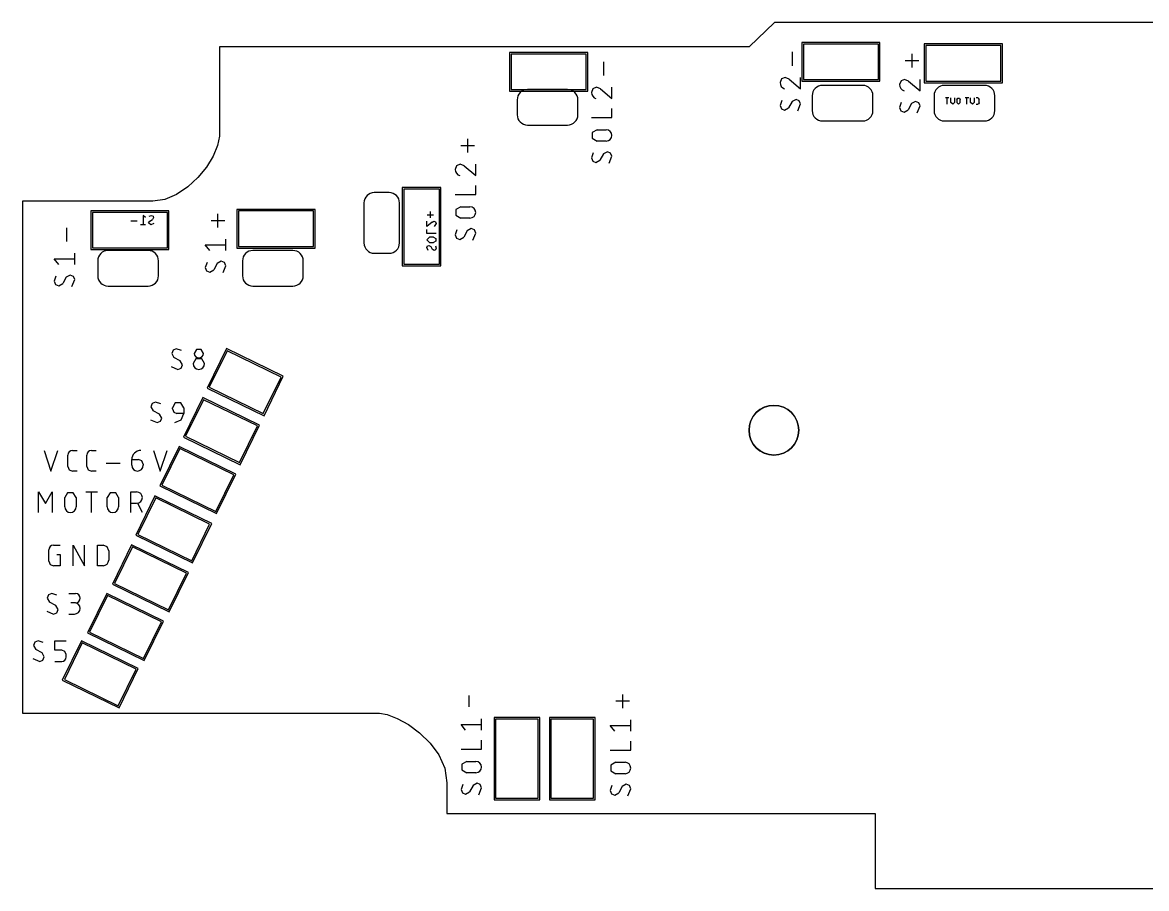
# Model space of a CAD drawing. Extents: x -93.5 to 2.3, y 71.4 to 99.3.
# Drawn here: x -93.53 to -57.39, y 71.44 to 99.3 of the extents above; entities that cross this region are included whole.
import ezdxf

# ---------------------------------------------------------------- set-up
doc = ezdxf.new("R2010")
doc.units = 0
doc.layers.add('CAPA_1', color=7, linetype='CONTINUOUS')

msp = doc.modelspace()

# ---------------------------------------------------------------- linework, layer by layer
at = {"layer": 'CAPA_1', "color": 30}
for points in [[(-69.3577, 99.3002), (-70.1685, 98.5111)], [(-28.928, 99.3002), (-69.3577, 99.3002)], [(-87.1981, 98.5111), (-87.2041, 95.6464)], [(-70.1685, 98.5111), (-87.1981, 98.5111)], [(-67.9396, 97.2496), (-67.9961, 97.2189)], [(-67.8774, 97.269), (-67.9396, 97.2496)], [(-67.8106, 97.2758), (-67.8774, 97.269)], [(-66.5211, 97.2758), (-67.8106, 97.2758)], [(-66.4544, 97.269), (-66.5211, 97.2758)], [(-66.3921, 97.2496), (-66.4544, 97.269)], [(-66.3357, 97.2189), (-66.3921, 97.2496)], [(-64.0209, 97.2496), (-64.0774, 97.2189)], [(-63.9587, 97.269), (-64.0209, 97.2496)], [(-63.8919, 97.2758), (-63.9587, 97.269)], [(-62.6025, 97.2758), (-63.8919, 97.2758)], [(-62.5357, 97.269), (-62.6025, 97.2758)], [(-62.4735, 97.2496), (-62.5357, 97.269)], [(-62.417, 97.2189), (-62.4735, 97.2496)], [(-77.6225, 96.8794), (-77.6293, 96.8126)], [(-77.6031, 96.9416), (-77.6225, 96.8794)], [(-77.5724, 96.9981), (-77.6031, 96.9416)], [(-77.5317, 97.0473), (-77.5724, 96.9981)], [(-77.4825, 97.088), (-77.5317, 97.0473)], [(-77.426, 97.1187), (-77.4825, 97.088)], [(-77.3638, 97.1381), (-77.426, 97.1187)], [(-77.297, 97.1449), (-77.3638, 97.1381)], [(-76.0075, 97.1449), (-77.297, 97.1449)], [(-75.9408, 97.1381), (-76.0075, 97.1449)], [(-75.8785, 97.1187), (-75.9408, 97.1381)], [(-75.8221, 97.088), (-75.8785, 97.1187)], [(-75.7729, 97.0473), (-75.8221, 97.088)], [(-75.7322, 96.9981), (-75.7729, 97.0473)], [(-75.7015, 96.9416), (-75.7322, 96.9981)], [(-75.6821, 96.8794), (-75.7015, 96.9416)], [(-75.6753, 96.8126), (-75.6821, 96.8794)], [(-68.1361, 97.0103), (-68.1429, 96.9435)], [(-68.1429, 96.9435), (-68.1429, 96.4649)], [(-68.1167, 97.0725), (-68.1361, 97.0103)], [(-68.086, 97.129), (-68.1167, 97.0725)], [(-68.0453, 97.1782), (-68.086, 97.129)], [(-67.9961, 97.2189), (-68.0453, 97.1782)], [(-66.2865, 97.1782), (-66.3357, 97.2189)], [(-66.2458, 97.129), (-66.2865, 97.1782)], [(-66.2151, 97.0725), (-66.2458, 97.129)], [(-66.1957, 97.0103), (-66.2151, 97.0725)], [(-66.1889, 96.9435), (-66.1957, 97.0103)], [(-66.1889, 96.4649), (-66.1889, 96.9435)], [(-64.2174, 97.0103), (-64.2242, 96.9435)], [(-64.2242, 96.9435), (-64.2242, 96.4649)], [(-64.198, 97.0725), (-64.2174, 97.0103)], [(-64.1673, 97.129), (-64.198, 97.0725)], [(-64.1266, 97.1782), (-64.1673, 97.129)], [(-64.0774, 97.2189), (-64.1266, 97.1782)], [(-63.745, 96.8721), (-63.8579, 96.8721)], [(-63.8015, 96.6689), (-63.8015, 96.8721)], [(-63.6811, 96.7253), (-63.6811, 96.8721)], [(-63.5682, 96.8721), (-63.5682, 96.7253)], [(-63.4921, 96.8157), (-63.4639, 96.8645), (-63.4075, 96.8645), (-63.3793, 96.8157)], [(-63.111, 96.8721), (-63.2239, 96.8721)], [(-63.1675, 96.6689), (-63.1675, 96.8721)], [(-63.0471, 96.7253), (-63.0471, 96.8721)], [(-62.9343, 96.8721), (-62.9343, 96.7253)], [(-62.8207, 96.8721), (-62.8658, 96.8721)], [(-62.8207, 96.8721), (-62.7755, 96.8269)], [(-62.3678, 97.1782), (-62.417, 97.2189)], [(-62.3271, 97.129), (-62.3678, 97.1782)], [(-62.2964, 97.0725), (-62.3271, 97.129)], [(-62.277, 97.0103), (-62.2964, 97.0725)], [(-62.2702, 96.9435), (-62.277, 97.0103)], [(-62.2702, 96.4649), (-62.2702, 96.9435)], [(-77.6293, 96.8126), (-77.6293, 96.334)], [(-75.6753, 96.334), (-75.6753, 96.8126)], [(-63.5683, 96.7253), (-63.6247, 96.6689), (-63.6811, 96.7253)], [(-63.4921, 96.8157), (-63.4921, 96.7253)], [(-63.3793, 96.7253), (-63.4357, 96.6689), (-63.4921, 96.7253)], [(-63.3793, 96.7253), (-63.3793, 96.8157)], [(-62.9343, 96.7253), (-62.9907, 96.6689), (-63.0471, 96.7253)], [(-62.8658, 96.6689), (-62.8207, 96.6689)], [(-62.7755, 96.7141), (-62.7887, 96.6821), (-62.8207, 96.6689)], [(-62.7755, 96.7141), (-62.7755, 96.8269)], [(-77.6293, 96.334), (-77.6225, 96.2672)], [(-77.6225, 96.2672), (-77.6031, 96.205)], [(-77.6031, 96.205), (-77.5724, 96.1485)], [(-77.5724, 96.1485), (-77.5317, 96.0993)], [(-75.7729, 96.0993), (-75.7322, 96.1485)], [(-75.7322, 96.1485), (-75.7015, 96.205)], [(-75.7015, 96.205), (-75.6821, 96.2672)], [(-75.6821, 96.2672), (-75.6753, 96.334)], [(-68.1429, 96.4649), (-68.1361, 96.3981)], [(-68.1361, 96.3981), (-68.1167, 96.3358)], [(-68.1167, 96.3358), (-68.086, 96.2794)], [(-68.086, 96.2794), (-68.0453, 96.2301)], [(-68.0453, 96.2301), (-67.9961, 96.1894)], [(-67.9961, 96.1894), (-67.9396, 96.1587)], [(-67.9396, 96.1587), (-67.8774, 96.1393)], [(-67.8774, 96.1393), (-67.8106, 96.1325)], [(-66.5211, 96.1325), (-66.4544, 96.1393)], [(-66.4544, 96.1393), (-66.3921, 96.1587)], [(-66.3921, 96.1587), (-66.3357, 96.1894)], [(-66.3357, 96.1894), (-66.2865, 96.2301)], [(-66.2865, 96.2301), (-66.2458, 96.2794)], [(-66.2458, 96.2794), (-66.2151, 96.3358)], [(-66.2151, 96.3358), (-66.1957, 96.3981)], [(-66.1957, 96.3981), (-66.1889, 96.4649)], [(-64.2242, 96.4649), (-64.2174, 96.3981)], [(-64.2174, 96.3981), (-64.198, 96.3358)], [(-64.198, 96.3358), (-64.1673, 96.2794)], [(-64.1673, 96.2794), (-64.1266, 96.2301)], [(-64.1266, 96.2301), (-64.0774, 96.1894)], [(-64.0774, 96.1894), (-64.0209, 96.1587)], [(-64.0209, 96.1587), (-63.9587, 96.1393)], [(-63.9587, 96.1393), (-63.8919, 96.1325)], [(-62.6025, 96.1325), (-62.5357, 96.1393)], [(-62.5357, 96.1393), (-62.4735, 96.1587)], [(-62.4735, 96.1587), (-62.417, 96.1894)], [(-62.417, 96.1894), (-62.3678, 96.2301)], [(-62.3678, 96.2301), (-62.3271, 96.2794)], [(-62.3271, 96.2794), (-62.2964, 96.3358)], [(-62.2964, 96.3358), (-62.277, 96.3981)], [(-62.277, 96.3981), (-62.2702, 96.4649)], [(-77.5317, 96.0993), (-77.4825, 96.0586)], [(-77.4825, 96.0586), (-77.426, 96.0279)], [(-77.426, 96.0279), (-77.3638, 96.0085)], [(-77.3638, 96.0085), (-77.297, 96.0017)], [(-77.297, 96.0017), (-76.0075, 96.0017)], [(-76.0075, 96.0017), (-75.9408, 96.0085)], [(-75.9408, 96.0085), (-75.8785, 96.0279)], [(-75.8785, 96.0279), (-75.8221, 96.0586)], [(-75.8221, 96.0586), (-75.7729, 96.0993)], [(-67.8106, 96.1325), (-66.5211, 96.1325)], [(-63.8919, 96.1325), (-62.6025, 96.1325)], [(-87.2041, 95.6464), (-87.2629, 95.3382)], [(-87.2629, 95.3382), (-87.4062, 94.9982)], [(-87.4062, 94.9982), (-87.6216, 94.649)], [(-87.6216, 94.649), (-87.8967, 94.3129)], [(-88.2192, 94.0124), (-88.5767, 93.7702)], [(-87.8967, 94.3129), (-88.2192, 94.0124)], [(-88.9568, 93.6085), (-89.3471, 93.55)], [(-88.5767, 93.7702), (-88.9568, 93.6085)], [(-82.5278, 93.6245), (-82.5472, 93.5623)], [(-82.4971, 93.681), (-82.5278, 93.6245)], [(-82.4564, 93.7302), (-82.4971, 93.681)], [(-82.4071, 93.7709), (-82.4564, 93.7302)], [(-82.3507, 93.8016), (-82.4071, 93.7709)], [(-82.2884, 93.821), (-82.3507, 93.8016)], [(-82.2216, 93.8278), (-82.2884, 93.821)], [(-81.7431, 93.8278), (-82.2216, 93.8278)], [(-81.6763, 93.821), (-81.7431, 93.8278)], [(-81.6141, 93.8016), (-81.6763, 93.821)], [(-81.5576, 93.7709), (-81.6141, 93.8016)], [(-81.5084, 93.7302), (-81.5576, 93.7709)], [(-81.4677, 93.681), (-81.5084, 93.7302)], [(-81.437, 93.6245), (-81.4677, 93.681)], [(-81.4176, 93.5623), (-81.437, 93.6245)], [(-89.417, 93.5514), (-93.5342, 93.5486)], [(-93.5342, 93.5486), (-93.5342, 77.077)], [(-89.3471, 93.55), (-89.417, 93.5514)], [(-82.5472, 93.5623), (-82.554, 93.4955)], [(-82.554, 93.4955), (-82.554, 92.206)], [(-81.4108, 93.4955), (-81.4176, 93.5623)], [(-81.4108, 92.206), (-81.4108, 93.4955)], [(-82.554, 92.206), (-82.5472, 92.1393)], [(-81.4176, 92.1393), (-81.4108, 92.206)], [(-91.058, 91.8169), (-91.0887, 91.7605)], [(-91.0173, 91.8662), (-91.058, 91.8169)], [(-90.9681, 91.9068), (-91.0173, 91.8662)], [(-90.9117, 91.9376), (-90.9681, 91.9068)], [(-90.8494, 91.957), (-90.9117, 91.9376)], [(-90.7827, 91.9638), (-90.8494, 91.957)], [(-89.4932, 91.9638), (-90.7827, 91.9638)], [(-89.4264, 91.957), (-89.4932, 91.9638)], [(-89.3642, 91.9376), (-89.4264, 91.957)], [(-89.3077, 91.9068), (-89.3642, 91.9376)], [(-89.2585, 91.8662), (-89.3077, 91.9068)], [(-89.2178, 91.8169), (-89.2585, 91.8662)], [(-89.1871, 91.7605), (-89.2178, 91.8169)], [(-86.4038, 91.8169), (-86.4345, 91.7605)], [(-86.3631, 91.8662), (-86.4038, 91.8169)], [(-86.3139, 91.9068), (-86.3631, 91.8662)], [(-86.2574, 91.9376), (-86.3139, 91.9068)], [(-86.1952, 91.957), (-86.2574, 91.9376)], [(-86.1284, 91.9638), (-86.1952, 91.957)], [(-84.839, 91.9638), (-86.1284, 91.9638)], [(-84.7722, 91.957), (-84.839, 91.9638)], [(-84.71, 91.9376), (-84.7722, 91.957)], [(-84.6535, 91.9068), (-84.71, 91.9376)], [(-84.6043, 91.8662), (-84.6535, 91.9068)], [(-84.5636, 91.8169), (-84.6043, 91.8662)], [(-84.5329, 91.7605), (-84.5636, 91.8169)], [(-82.5472, 92.1393), (-82.5278, 92.077)], [(-82.5278, 92.077), (-82.4971, 92.0206)], [(-82.4971, 92.0206), (-82.4564, 91.9714)], [(-82.4564, 91.9714), (-82.4071, 91.9307)], [(-82.4071, 91.9307), (-82.3507, 91.9)], [(-82.3507, 91.9), (-82.2884, 91.8806)], [(-82.2884, 91.8806), (-82.2216, 91.8738)], [(-82.2216, 91.8738), (-81.7431, 91.8738)], [(-81.7431, 91.8738), (-81.6763, 91.8806)], [(-81.6763, 91.8806), (-81.6141, 91.9)], [(-81.6141, 91.9), (-81.5576, 91.9307)], [(-81.5576, 91.9307), (-81.5084, 91.9714)], [(-81.5084, 91.9714), (-81.4677, 92.0206)], [(-81.4677, 92.0206), (-81.437, 92.077)], [(-81.437, 92.077), (-81.4176, 92.1393)], [(-91.1081, 91.6982), (-91.1149, 91.6315)], [(-91.1149, 91.6315), (-91.1149, 91.1529)], [(-91.0887, 91.7605), (-91.1081, 91.6982)], [(-89.1677, 91.6982), (-89.1871, 91.7605)], [(-89.1609, 91.6315), (-89.1677, 91.6982)], [(-89.1609, 91.1529), (-89.1609, 91.6315)], [(-86.4539, 91.6982), (-86.4607, 91.6315)], [(-86.4607, 91.6315), (-86.4607, 91.1529)], [(-86.4345, 91.7605), (-86.4539, 91.6982)], [(-84.5135, 91.6982), (-84.5329, 91.7605)], [(-84.5067, 91.6315), (-84.5135, 91.6982)], [(-84.5067, 91.1529), (-84.5067, 91.6315)], [(-91.1149, 91.1529), (-91.1081, 91.0861)], [(-91.1081, 91.0861), (-91.0887, 91.0238)], [(-89.1871, 91.0238), (-89.1677, 91.0861)], [(-89.1677, 91.0861), (-89.1609, 91.1529)], [(-86.4607, 91.1529), (-86.4539, 91.0861)], [(-86.4539, 91.0861), (-86.4345, 91.0238)], [(-84.5329, 91.0238), (-84.5135, 91.0861)], [(-84.5135, 91.0861), (-84.5067, 91.1529)], [(-91.0887, 91.0238), (-91.058, 90.9674)], [(-91.058, 90.9674), (-91.0173, 90.9181)], [(-91.0173, 90.9181), (-90.9681, 90.8774)], [(-90.9681, 90.8774), (-90.9117, 90.8467)], [(-90.9117, 90.8467), (-90.8494, 90.8273)], [(-90.8494, 90.8273), (-90.7827, 90.8205)], [(-90.7827, 90.8205), (-89.4932, 90.8205)], [(-89.4932, 90.8205), (-89.4264, 90.8273)], [(-89.4264, 90.8273), (-89.3642, 90.8467)], [(-89.3642, 90.8467), (-89.3077, 90.8774)], [(-89.3077, 90.8774), (-89.2585, 90.9181)], [(-89.2585, 90.9181), (-89.2178, 90.9674)], [(-89.2178, 90.9674), (-89.1871, 91.0238)], [(-86.4345, 91.0238), (-86.4038, 90.9674)], [(-86.4038, 90.9674), (-86.3631, 90.9181)], [(-86.3631, 90.9181), (-86.3139, 90.8774)], [(-86.3139, 90.8774), (-86.2574, 90.8467)], [(-86.2574, 90.8467), (-86.1952, 90.8273)], [(-86.1952, 90.8273), (-86.1284, 90.8205)], [(-86.1284, 90.8205), (-84.839, 90.8205)], [(-84.839, 90.8205), (-84.7722, 90.8273)], [(-84.7722, 90.8273), (-84.71, 90.8467)], [(-84.71, 90.8467), (-84.6535, 90.8774)], [(-84.6535, 90.8774), (-84.6043, 90.9181)], [(-84.6043, 90.9181), (-84.5636, 90.9674)], [(-84.5636, 90.9674), (-84.5329, 91.0238)], [(-70.0391, 86.6272), (-69.9396, 86.7484)], [(-69.9396, 86.7484), (-70.0373, 86.63)], [(-69.9396, 86.7484), (-69.8184, 86.8479)], [(-69.8212, 86.8461), (-69.9396, 86.7484)], [(-69.6853, 86.9198), (-69.8212, 86.8461)], [(-69.8184, 86.8479), (-69.6801, 86.9218)], [(-69.5351, 86.9664), (-69.6853, 86.9198)], [(-69.6801, 86.9218), (-69.53, 86.9673)], [(-69.3739, 86.9827), (-69.5351, 86.9664)], [(-69.53, 86.9673), (-69.3739, 86.9827)], [(-69.2127, 86.9664), (-69.3739, 86.9827)], [(-69.3739, 86.9827), (-69.2178, 86.9673)], [(-69.2178, 86.9673), (-69.0678, 86.9218)], [(-69.0625, 86.9198), (-69.2127, 86.9664)], [(-69.0678, 86.9218), (-68.9294, 86.8479)], [(-68.9266, 86.8461), (-69.0625, 86.9198)], [(-68.9294, 86.8479), (-68.8082, 86.7484)], [(-68.8082, 86.7484), (-68.9266, 86.8461)], [(-68.7105, 86.63), (-68.8082, 86.7484)], [(-68.8082, 86.7484), (-68.7087, 86.6272)], [(-70.1585, 86.3388), (-70.113, 86.4889)], [(-70.111, 86.4941), (-70.1576, 86.3439)], [(-70.113, 86.4889), (-70.0391, 86.6272)], [(-70.0373, 86.63), (-70.111, 86.4941)], [(-68.6368, 86.4941), (-68.7105, 86.63)], [(-68.7087, 86.6272), (-68.6348, 86.4889)], [(-68.5902, 86.3439), (-68.6368, 86.4941)], [(-68.6348, 86.4889), (-68.5893, 86.3388)], [(-70.1576, 86.3439), (-70.1739, 86.1827)], [(-70.1739, 86.1827), (-70.1585, 86.3388)], [(-70.1739, 86.1827), (-70.1576, 86.0215)], [(-70.1585, 86.0266), (-70.1739, 86.1827)], [(-70.113, 85.8766), (-70.1585, 86.0266)], [(-70.1576, 86.0215), (-70.111, 85.8713)], [(-68.6368, 85.8713), (-68.5902, 86.0215)], [(-68.5893, 86.0266), (-68.6348, 85.8766)], [(-68.5739, 86.1827), (-68.5902, 86.3439)], [(-68.5902, 86.0215), (-68.5739, 86.1827)], [(-68.5893, 86.3388), (-68.5739, 86.1827)], [(-68.5739, 86.1827), (-68.5893, 86.0266)], [(-70.0391, 85.7382), (-70.113, 85.8766)], [(-70.111, 85.8713), (-70.0373, 85.7354)], [(-69.9396, 85.617), (-70.0391, 85.7382)], [(-70.0373, 85.7354), (-69.9396, 85.617)], [(-68.7087, 85.7382), (-68.8082, 85.617)], [(-68.8082, 85.617), (-68.7105, 85.7354)], [(-68.7105, 85.7354), (-68.6368, 85.8713)], [(-68.6348, 85.8766), (-68.7087, 85.7382)], [(-69.9396, 85.617), (-69.8212, 85.5193)], [(-69.8184, 85.5175), (-69.9396, 85.617)], [(-69.8212, 85.5193), (-69.6853, 85.4456)], [(-69.6801, 85.4436), (-69.8184, 85.5175)], [(-69.6853, 85.4456), (-69.5351, 85.399)], [(-69.53, 85.3981), (-69.6801, 85.4436)], [(-69.5351, 85.399), (-69.3739, 85.3827)], [(-69.3739, 85.3827), (-69.53, 85.3981)], [(-69.3739, 85.3827), (-69.2127, 85.399)], [(-69.2178, 85.3981), (-69.3739, 85.3827)], [(-69.0678, 85.4436), (-69.2178, 85.3981)], [(-69.2127, 85.399), (-69.0625, 85.4456)], [(-68.9294, 85.5175), (-69.0678, 85.4436)], [(-69.0625, 85.4456), (-68.9266, 85.5193)], [(-68.8082, 85.617), (-68.9294, 85.5175)], [(-68.9266, 85.5193), (-68.8082, 85.617)], [(-93.5342, 77.077), (-82.055, 77.077)], [(-82.055, 77.077), (-81.8035, 77.0343)], [(-81.8035, 77.0343), (-81.4836, 76.9108)], [(-81.4836, 76.9108), (-81.1267, 76.7128)], [(-81.1267, 76.7128), (-80.7643, 76.447)], [(-80.7643, 76.447), (-80.4277, 76.1199)], [(-80.4277, 76.1199), (-80.1484, 75.7381)], [(-80.1484, 75.7381), (-79.9578, 75.3081)], [(-79.9578, 75.3081), (-79.8872, 74.8365)], [(-79.8872, 74.8365), (-79.8872, 73.8476)], [(-79.8872, 73.8476), (-66.1184, 73.8476)], [(-66.1184, 73.8476), (-66.1184, 71.4387)], [(-66.1184, 71.4387), (-1.8171, 71.4387)]]:
    msp.add_lwpolyline(points, dxfattribs=at)
at = {"layer": 'CAPA_1'}
for points in [[(-75.3612, 97.0906), (-75.3612, 98.3352), (-77.8758, 98.3352), (-77.8758, 97.0906), (-75.3612, 97.0906)], [(-65.9632, 97.4106), (-65.9632, 98.6552), (-68.4778, 98.6552), (-68.4778, 97.4106), (-65.9632, 97.4106)], [(-66.014, 97.4614), (-66.014, 98.6044), (-68.427, 98.6044), (-68.427, 97.4614), (-66.014, 97.4614)], [(-62.0262, 97.3636), (-62.0262, 98.6082), (-64.5408, 98.6082), (-64.5408, 97.3636), (-62.0262, 97.3636)], [(-62.077, 97.4144), (-62.077, 98.5574), (-64.49, 98.5574), (-64.49, 97.4144), (-62.077, 97.4144)], [(-75.412, 97.1414), (-75.412, 98.2844), (-77.825, 98.2844), (-77.825, 97.1414), (-75.412, 97.1414)], [(-81.3238, 91.4746), (-80.0792, 91.4746), (-80.0792, 93.9892), (-81.3238, 93.9892), (-81.3238, 91.4746)], [(-81.273, 91.5254), (-80.13, 91.5254), (-80.13, 93.9384), (-81.273, 93.9384), (-81.273, 91.5254)], [(-84.1242, 92.0436), (-84.1242, 93.2882), (-86.6388, 93.2882), (-86.6388, 92.0436), (-84.1242, 92.0436)], [(-88.8232, 91.9966), (-88.8232, 93.2412), (-91.3378, 93.2412), (-91.3378, 91.9966), (-88.8232, 91.9966)], [(-88.874, 92.0474), (-88.874, 93.1904), (-91.287, 93.1904), (-91.287, 92.0474), (-88.874, 92.0474)], [(-84.175, 92.0944), (-84.175, 93.2374), (-86.588, 93.2374), (-86.588, 92.0944), (-84.175, 92.0944)], [(-85.1497, 87.9172), (-86.9757, 88.8078), (-87.5945, 87.539), (-85.7685, 86.6484), (-85.1497, 87.9172)], [(-85.2176, 87.8938), (-86.9523, 88.7398), (-87.5266, 87.5624), (-85.7919, 86.7164), (-85.2176, 87.8938)], [(-85.9117, 86.3424), (-87.7377, 87.233), (-88.3565, 85.9642), (-86.5305, 85.0736), (-85.9117, 86.3424)], [(-85.9796, 86.319), (-87.7143, 87.165), (-88.2886, 85.9876), (-86.5539, 85.1416), (-85.9796, 86.319)], [(-86.6737, 84.7676), (-88.4997, 85.6582), (-89.1185, 84.3894), (-87.2925, 83.4988), (-86.6737, 84.7676)], [(-86.7416, 84.7442), (-88.4763, 85.5902), (-89.0506, 84.4128), (-87.3159, 83.5668), (-86.7416, 84.7442)], [(-87.4484, 83.1801), (-89.2744, 84.0707), (-89.8932, 82.8019), (-88.0672, 81.9113), (-87.4484, 83.1801)], [(-87.5163, 83.1567), (-89.251, 84.0027), (-89.8253, 82.8253), (-88.0906, 81.9793), (-87.5163, 83.1567)], [(-88.1977, 81.6053), (-90.0237, 82.4959), (-90.6425, 81.2271), (-88.8165, 80.3365), (-88.1977, 81.6053)], [(-88.2656, 81.5819), (-90.0003, 82.4279), (-90.5746, 81.2505), (-88.8399, 80.4045), (-88.2656, 81.5819)], [(-88.9978, 80.0432), (-90.8238, 80.9338), (-91.4426, 79.665), (-89.6166, 78.7744), (-88.9978, 80.0432)], [(-89.0657, 80.0198), (-90.8004, 80.8658), (-91.3747, 79.6884), (-89.64, 78.8424), (-89.0657, 80.0198)], [(-89.8106, 78.5192), (-91.6366, 79.4098), (-92.2554, 78.141), (-90.4294, 77.2504), (-89.8106, 78.5192)], [(-89.8785, 78.4958), (-91.6132, 79.3418), (-92.1875, 78.1644), (-90.4528, 77.3184), (-89.8785, 78.4958)], [(-76.8979, 74.2941), (-76.8979, 76.9357), (-78.3711, 76.9357), (-78.3711, 74.2941), (-76.8979, 74.2941)], [(-76.9487, 74.3449), (-76.9487, 76.8849), (-78.3203, 76.8849), (-78.3203, 74.3449), (-76.9487, 74.3449)], [(-75.1199, 74.2941), (-75.1199, 76.9357), (-76.5931, 76.9357), (-76.5931, 74.2941), (-75.1199, 74.2941)], [(-75.1707, 74.3449), (-75.1707, 76.8849), (-76.5423, 76.8849), (-76.5423, 74.3449), (-75.1707, 74.3449)]]:
    msp.add_lwpolyline(points, close=True, dxfattribs=at)
at = {"layer": 'CAPA_1', "color": 253}
for points in [[(-68.7729, 97.9101), (-68.7729, 98.3503)], [(-74.8371, 97.5928), (-74.8371, 98.0331)], [(-64.7109, 98.0667), (-65.1512, 98.0667)], [(-64.9311, 97.8466), (-64.9311, 98.2868)], [(-69.0114, 97.5334), (-69.1281, 97.485), (-69.1765, 97.3683)], [(-69.1765, 97.3683), (-69.1659, 97.302), (-69.1359, 97.2436), (-69.0896, 97.1971), (-69.0297, 97.1665)], [(-68.883, 97.4783), (-69.0114, 97.5333)], [(-68.883, 97.4783), (-68.5161, 97.1665)], [(-68.5161, 97.1665), (-68.5161, 97.5334)], [(-65.1695, 97.4699), (-65.2862, 97.4215), (-65.3346, 97.3048)], [(-65.3346, 97.3048), (-65.324, 97.2385), (-65.294, 97.1801), (-65.2477, 97.1336), (-65.1878, 97.103)], [(-65.0411, 97.4148), (-65.1695, 97.4698)], [(-65.0411, 97.4148), (-64.6742, 97.103)], [(-64.6742, 97.103), (-64.6742, 97.4699)], [(-75.0756, 97.2161), (-75.1923, 97.1677), (-75.2407, 97.051)], [(-75.2406, 97.051), (-75.23, 96.9847), (-75.2, 96.9263), (-75.1537, 96.8798), (-75.0938, 96.8492)], [(-74.9472, 97.1611), (-75.0756, 97.2161)], [(-74.9471, 97.1611), (-74.5803, 96.8492)], [(-74.5803, 96.8492), (-74.5803, 97.2161)], [(-74.5803, 96.2421), (-74.5803, 96.5356)], [(-69.1215, 96.7896), (-69.1765, 96.6245)], [(-69.1765, 96.6245), (-69.1335, 96.5207), (-69.0297, 96.4777)], [(-69.0297, 96.4776), (-68.9012, 96.551)], [(-68.7913, 96.7529), (-68.9013, 96.5511)], [(-68.6629, 96.8263), (-68.7914, 96.7529)], [(-68.5161, 96.6795), (-68.5591, 96.7833), (-68.6629, 96.8263)], [(-68.6078, 96.4594), (-68.5161, 96.6795)], [(-65.2797, 96.7261), (-65.3347, 96.561)], [(-65.3347, 96.561), (-65.2917, 96.4572), (-65.1879, 96.4142)], [(-64.9494, 96.6894), (-65.0595, 96.4876)], [(-64.821, 96.7628), (-64.9495, 96.6894)], [(-64.6742, 96.616), (-64.7172, 96.7198), (-64.821, 96.7628)], [(-64.766, 96.3959), (-64.6743, 96.616)], [(-75.2406, 96.2421), (-74.5803, 96.2421)], [(-65.1879, 96.4141), (-65.0594, 96.4875)], [(-75.0572, 95.8506), (-75.216, 95.7589), (-75.216, 95.5755), (-75.0572, 95.4838)], [(-75.0572, 95.8506), (-74.7637, 95.8506)], [(-74.7637, 95.4838), (-74.6923, 95.4982), (-74.634, 95.5375), (-74.5947, 95.5958), (-74.5803, 95.6672), (-74.5947, 95.7386), (-74.634, 95.7969), (-74.6923, 95.8362), (-74.7637, 95.8506)], [(-79.2186, 95.1163), (-79.2186, 95.5566)], [(-74.7637, 95.4837), (-75.0572, 95.4837)], [(-78.9984, 95.3365), (-79.4387, 95.3365)], [(-75.1857, 95.1068), (-75.2407, 94.9417)], [(-74.8554, 95.0701), (-74.9655, 94.8683)], [(-74.727, 95.1435), (-74.8555, 95.0701)], [(-74.5802, 94.9967), (-74.6232, 95.1005), (-74.727, 95.1435)], [(-79.457, 94.7396), (-79.5737, 94.6912), (-79.6221, 94.5745)], [(-79.3286, 94.6846), (-79.457, 94.7396)], [(-78.9617, 94.3727), (-78.9617, 94.7396)], [(-75.2407, 94.9417), (-75.1977, 94.8379), (-75.0939, 94.7949)], [(-75.0939, 94.7949), (-74.9654, 94.8683)], [(-74.672, 94.7766), (-74.5803, 94.9967)], [(-79.6221, 94.5745), (-79.6115, 94.5082), (-79.5815, 94.4498), (-79.5352, 94.4033), (-79.4753, 94.3727)], [(-79.3286, 94.6846), (-78.9617, 94.3727)], [(-78.9617, 93.7656), (-78.9617, 94.0591)], [(-79.6221, 93.7656), (-78.9617, 93.7656)], [(-79.4387, 93.3741), (-79.5975, 93.2824), (-79.5975, 93.099), (-79.4387, 93.0073)], [(-79.4387, 93.3741), (-79.1452, 93.3741)], [(-79.1452, 93.0073), (-79.0738, 93.0217), (-79.0155, 93.061), (-78.9762, 93.1193), (-78.9618, 93.1907), (-78.9762, 93.2621), (-79.0155, 93.3204), (-79.0738, 93.3597), (-79.1452, 93.3741)], [(-89.8493, 92.9044), (-90.0525, 92.9044)], [(-89.5737, 93.023), (-89.6583, 93.0907)], [(-89.6583, 93.0907), (-89.6583, 92.7859)], [(-89.4778, 92.8536), (-89.4439, 92.9129)], [(-89.4609, 93.0653), (-89.3847, 93.0907)], [(-89.444, 92.9129), (-89.3508, 92.9637)], [(-89.3847, 93.0907), (-89.3368, 93.0709), (-89.317, 93.023)], [(-89.317, 93.023), (-89.3509, 92.9637)], [(-87.0313, 92.9232), (-87.4716, 92.9232)], [(-87.2514, 92.7031), (-87.2514, 93.1433)], [(-80.5345, 92.7371), (-80.5345, 92.9065)], [(-80.5176, 93.1144), (-80.3144, 93.1144)], [(-80.416, 93.0128), (-80.416, 93.216)], [(-80.3652, 92.8811), (-80.3059, 92.9065)], [(-80.3059, 92.9065), (-80.252, 92.8842), (-80.2297, 92.8303)], [(-79.1452, 93.0072), (-79.4387, 93.0072)], [(-92.1091, 92.2586), (-92.1091, 92.6988)], [(-89.5737, 92.7859), (-89.743, 92.7859)], [(-89.4101, 92.7859), (-89.4778, 92.8536)], [(-89.3085, 92.8282), (-89.4101, 92.7859)], [(-80.3652, 92.8811), (-80.5345, 92.7371)], [(-80.5345, 92.5088), (-80.5345, 92.6443)], [(-80.2297, 92.8303), (-80.2974, 92.7372)], [(-79.5672, 92.6303), (-79.6222, 92.4652)], [(-79.2369, 92.5936), (-79.347, 92.3918)], [(-79.1085, 92.667), (-79.237, 92.5936)], [(-78.9617, 92.5202), (-79.0047, 92.624), (-79.1085, 92.667)], [(-86.9946, 91.9595), (-86.9946, 92.3264)], [(-80.2297, 92.5088), (-80.5345, 92.5088)], [(-80.4498, 92.225), (-80.5345, 92.3097), (-80.4498, 92.3944)], [(-80.3144, 92.3944), (-80.4498, 92.3944)], [(-80.4498, 92.2251), (-80.3144, 92.2251)], [(-80.3144, 92.3944), (-80.241, 92.352), (-80.241, 92.2674), (-80.3144, 92.225)], [(-79.6222, 92.4652), (-79.5792, 92.3614), (-79.4754, 92.3184)], [(-79.4754, 92.3184), (-79.3469, 92.3918)], [(-79.0535, 92.3001), (-78.9618, 92.5202)], [(-91.8522, 91.515), (-91.8522, 91.8819)], [(-87.5082, 91.9595), (-87.655, 92.1429)], [(-87.655, 92.1429), (-86.9946, 92.1429)], [(-80.5345, 92.0615), (-80.5147, 92.1094), (-80.4668, 92.1292)], [(-80.4922, 91.9599), (-80.5345, 92.0615)], [(-80.4668, 92.1292), (-80.4075, 92.0953)], [(-80.4075, 92.0954), (-80.3567, 92.0022)], [(-80.2974, 91.9684), (-80.3567, 92.0023)], [(-80.2297, 92.0361), (-80.2495, 91.9882), (-80.2974, 91.9684)], [(-80.2551, 92.1123), (-80.2297, 92.0361)], [(-92.3659, 91.515), (-92.5126, 91.6984)], [(-92.5126, 91.6984), (-91.8522, 91.6984)], [(-87.6, 91.5826), (-87.655, 91.4175)], [(-87.2698, 91.5459), (-87.3798, 91.3441)], [(-87.1414, 91.6193), (-87.2699, 91.5459)], [(-86.9946, 91.4725), (-87.0376, 91.5763), (-87.1414, 91.6193)], [(-87.0863, 91.2524), (-86.9946, 91.4725)], [(-92.4577, 91.1381), (-92.5127, 90.973)], [(-92.1274, 91.1014), (-92.2375, 90.8996)], [(-91.999, 91.1748), (-92.1275, 91.1014)], [(-91.8522, 91.028), (-91.8952, 91.1318), (-91.999, 91.1748)], [(-87.655, 91.4175), (-87.612, 91.3137), (-87.5082, 91.2707)], [(-87.5082, 91.2706), (-87.3797, 91.344)], [(-92.5127, 90.973), (-92.4697, 90.8692), (-92.3659, 90.8262)], [(-92.3659, 90.8261), (-92.2374, 90.8995)], [(-91.944, 90.8079), (-91.8523, 91.028)], [(-88.5891, 88.8013), (-88.6929, 88.7583), (-88.7359, 88.6545)], [(-88.7359, 88.6545), (-88.6625, 88.526)], [(-88.424, 88.7463), (-88.5891, 88.8013)], [(-87.7168, 88.6545), (-87.7902, 88.7816), (-87.937, 88.7816), (-88.0104, 88.6545)], [(-88.0104, 88.6545), (-87.9989, 88.5973), (-87.9674, 88.5507), (-87.9208, 88.5192), (-87.8636, 88.5077), (-87.8064, 88.5192), (-87.7598, 88.5507), (-87.7283, 88.5973), (-87.7168, 88.6545)], [(-88.7542, 88.2326), (-88.5341, 88.1409)], [(-88.4607, 88.416), (-88.6625, 88.5261)], [(-88.5341, 88.1408), (-88.4303, 88.1838), (-88.3873, 88.2876)], [(-88.3873, 88.2876), (-88.4607, 88.4161)], [(-87.6802, 88.3243), (-87.7719, 88.4831), (-87.9553, 88.4831), (-88.047, 88.3243)], [(-88.047, 88.3243), (-88.0326, 88.2529), (-87.9933, 88.1946), (-87.935, 88.1553), (-87.8636, 88.1409), (-87.7922, 88.1553), (-87.7339, 88.1946), (-87.6946, 88.2529), (-87.6802, 88.3243)], [(-89.403, 86.94), (-89.3296, 86.8115)], [(-89.2561, 87.0868), (-89.3599, 87.0438), (-89.4029, 86.94)], [(-89.1277, 86.7015), (-89.3295, 86.8116)], [(-89.091, 87.0318), (-89.2561, 87.0868)], [(-88.7142, 86.8666), (-88.6712, 86.7628), (-88.5674, 86.7198)], [(-88.3473, 86.9033), (-88.439, 87.0621), (-88.6224, 87.0621), (-88.7141, 86.9033)], [(-88.7141, 86.8666), (-88.7141, 86.9033)], [(-88.3472, 86.9033), (-88.3472, 86.7199)], [(-89.4212, 86.5181), (-89.2011, 86.4264)], [(-89.2011, 86.4263), (-89.0973, 86.4693), (-89.0543, 86.5731)], [(-89.0543, 86.5731), (-89.1277, 86.7016)], [(-88.6407, 86.4264), (-88.4332, 86.5124), (-88.3472, 86.7199)], [(-88.3472, 86.7199), (-88.5674, 86.7199)], [(-92.8381, 85.531), (-92.618, 84.8706)], [(-92.618, 84.8706), (-92.3978, 85.531)], [(-91.9267, 85.531), (-91.9839, 85.5195), (-92.0305, 85.488), (-92.062, 85.4414), (-92.0735, 85.3842)], [(-92.0734, 85.0174), (-92.0734, 85.3842)], [(-91.9267, 85.531), (-91.7799, 85.531)], [(-91.3171, 85.531), (-91.3743, 85.5195), (-91.4209, 85.488), (-91.4524, 85.4414), (-91.4639, 85.3842)], [(-91.4638, 85.0174), (-91.4638, 85.3842)], [(-91.3171, 85.531), (-91.1703, 85.531)], [(-89.7281, 85.531), (-89.7873, 85.525), (-89.8423, 85.5079), (-89.8922, 85.4809), (-89.9356, 85.445), (-89.9715, 85.4016), (-89.9985, 85.3517), (-90.0156, 85.2967), (-90.0216, 85.2375)], [(-89.3268, 85.531), (-89.1067, 84.8706)], [(-89.1067, 84.8706), (-88.8866, 85.531)], [(-92.0735, 85.0174), (-92.0305, 84.9136), (-91.9267, 84.8706)], [(-91.4639, 85.0174), (-91.4209, 84.9136), (-91.3171, 84.8706)], [(-90.8386, 85.1274), (-90.3984, 85.1274)], [(-90.0216, 85.2375), (-89.8015, 85.2375)], [(-90.0216, 85.054), (-90.0216, 85.2375)], [(-90.0216, 85.054), (-90.0072, 84.9826), (-89.9679, 84.9243), (-89.9096, 84.885), (-89.8382, 84.8706), (-89.7668, 84.885), (-89.7085, 84.9243), (-89.6692, 84.9826), (-89.6548, 85.054)], [(-89.6547, 85.0907), (-89.6977, 85.1945), (-89.8015, 85.2375)], [(-89.6548, 85.0907), (-89.6548, 85.054)], [(-91.7799, 84.8706), (-91.9267, 84.8706)], [(-91.1703, 84.8706), (-91.3171, 84.8706)], [(-93.0177, 83.5371), (-93.0177, 84.1975)], [(-93.0177, 84.1975), (-92.7976, 83.8306)], [(-92.7976, 83.8306), (-92.5775, 84.1975)], [(-92.5775, 84.1975), (-92.5775, 83.5371)], [(-92.1764, 83.7205), (-92.1764, 84.0141)], [(-91.8095, 84.0141), (-91.9012, 84.1729), (-92.0846, 84.1729), (-92.1763, 84.0141)], [(-91.8095, 84.0141), (-91.8095, 83.7205)], [(-91.4936, 84.1975), (-91.1268, 84.1975)], [(-91.3102, 83.5371), (-91.3102, 84.1975)], [(-90.8109, 83.7205), (-90.8109, 84.0141)], [(-90.444, 84.0141), (-90.5357, 84.1729), (-90.7191, 84.1729), (-90.8108, 84.0141)], [(-90.444, 84.0141), (-90.444, 83.7205)], [(-90.0471, 83.5371), (-90.0471, 84.1975)], [(-90.0471, 84.1975), (-89.8637, 84.1975)], [(-89.8637, 83.8307), (-89.7923, 83.8451), (-89.734, 83.8844), (-89.6947, 83.9427), (-89.6803, 84.0141), (-89.6947, 84.0855), (-89.734, 84.1438), (-89.7923, 84.1831), (-89.8637, 84.1975)], [(-92.1763, 83.7205), (-92.1619, 83.6491), (-92.1226, 83.5908), (-92.0643, 83.5515), (-91.9929, 83.5371), (-91.9215, 83.5515), (-91.8632, 83.5908), (-91.8239, 83.6491), (-91.8095, 83.7205)], [(-90.8108, 83.7205), (-90.7964, 83.6491), (-90.7571, 83.5908), (-90.6988, 83.5515), (-90.6274, 83.5371), (-90.556, 83.5515), (-90.4977, 83.5908), (-90.4584, 83.6491), (-90.444, 83.7205)], [(-89.8637, 83.8306), (-90.0471, 83.8306)], [(-89.6802, 83.5371), (-89.827, 83.8306)], [(-92.5407, 82.483), (-92.5979, 82.4715), (-92.6445, 82.44), (-92.676, 82.3934), (-92.6875, 82.3362)], [(-92.5407, 82.483), (-92.3206, 82.483)], [(-91.9072, 81.8226), (-91.9072, 82.483)], [(-91.9072, 82.483), (-91.5403, 81.8226)], [(-91.5403, 81.8226), (-91.5403, 82.483)], [(-91.1269, 81.8226), (-91.1269, 82.483)], [(-91.1269, 82.483), (-90.9434, 82.483)], [(-90.76, 82.2996), (-90.8137, 82.4293), (-90.9434, 82.483)], [(-92.6874, 81.9694), (-92.6874, 82.3362)], [(-92.4306, 82.1895), (-92.3206, 82.1895)], [(-92.3206, 82.1895), (-92.3206, 81.8226)], [(-90.76, 82.2996), (-90.76, 82.006)], [(-92.6875, 81.9694), (-92.6445, 81.8656), (-92.5407, 81.8226)], [(-92.3206, 81.8226), (-92.5407, 81.8226)], [(-90.9434, 81.8226), (-91.1269, 81.8226)], [(-90.9434, 81.8226), (-90.872, 81.837), (-90.8137, 81.8763), (-90.7744, 81.9346), (-90.76, 82.006)], [(-92.5896, 80.9273), (-92.6934, 80.8843), (-92.7364, 80.7805)], [(-92.7364, 80.7805), (-92.663, 80.652)], [(-92.4612, 80.542), (-92.663, 80.6521)], [(-92.4245, 80.8723), (-92.5896, 80.9273)], [(-92.0476, 80.9273), (-91.8274, 80.9273)], [(-91.8274, 80.6337), (-91.9742, 80.6337)], [(-91.8641, 80.2669), (-91.7927, 80.2813), (-91.7344, 80.3206), (-91.6951, 80.3789), (-91.6807, 80.4503), (-91.6951, 80.5217), (-91.7344, 80.58), (-91.7927, 80.6193), (-91.8641, 80.6337)], [(-91.8274, 80.6337), (-91.7702, 80.6452), (-91.7236, 80.6767), (-91.6921, 80.7233), (-91.6806, 80.7805), (-91.6921, 80.8377), (-91.7236, 80.8843), (-91.7702, 80.9158), (-91.8274, 80.9273)], [(-92.7547, 80.3586), (-92.5346, 80.2669)], [(-92.5346, 80.2668), (-92.4308, 80.3098), (-92.3878, 80.4136)], [(-92.3878, 80.4136), (-92.4612, 80.5421)], [(-92.0476, 80.2669), (-91.8641, 80.2669)], [(-93.0343, 79.4033), (-93.1381, 79.3603), (-93.1811, 79.2565)], [(-93.1811, 79.2565), (-93.1077, 79.128)], [(-92.8692, 79.3483), (-93.0343, 79.4033)], [(-92.4923, 79.1097), (-92.4923, 79.4033)], [(-92.4923, 79.4033), (-92.1254, 79.4033)], [(-93.1994, 78.8346), (-92.9793, 78.7429)], [(-92.9059, 79.018), (-93.1077, 79.1281)], [(-92.9793, 78.7428), (-92.8755, 78.7858), (-92.8325, 78.8896)], [(-92.8325, 78.8896), (-92.9059, 79.0181)], [(-92.2721, 79.1097), (-92.4923, 79.1097)], [(-92.1253, 78.963), (-92.1683, 79.0668), (-92.2721, 79.1098)], [(-92.2721, 78.7428), (-92.2149, 78.7543), (-92.1683, 78.7858), (-92.1368, 78.8324), (-92.1253, 78.8896)], [(-92.1254, 78.8896), (-92.1254, 78.963)], [(-92.4923, 78.7429), (-92.2721, 78.7429)], [(-79.1703, 77.2866), (-79.1703, 77.6535)], [(-74.0138, 77.4612), (-74.4541, 77.4612)], [(-74.2339, 77.2411), (-74.2339, 77.6813)], [(-79.2849, 76.5292), (-79.4316, 76.7127)], [(-79.4316, 76.7127), (-78.7712, 76.7127)], [(-78.7712, 76.5292), (-78.7712, 76.8961)], [(-74.4907, 76.4975), (-74.6375, 76.6809)], [(-74.6375, 76.6809), (-73.9771, 76.6809)], [(-73.9771, 76.4975), (-73.9771, 76.8644)], [(-79.4316, 75.9221), (-78.7712, 75.9221)], [(-78.7712, 75.9221), (-78.7712, 76.2156)], [(-73.9771, 75.8903), (-73.9771, 76.1838)], [(-74.6375, 75.8903), (-73.9771, 75.8903)], [(-79.2482, 75.5306), (-79.407, 75.4389), (-79.407, 75.2555), (-79.2482, 75.1638)], [(-79.2482, 75.5306), (-78.9547, 75.5306)], [(-78.9547, 75.1638), (-78.8833, 75.1782), (-78.825, 75.2175), (-78.7857, 75.2758), (-78.7713, 75.3472), (-78.7857, 75.4186), (-78.825, 75.4769), (-78.8833, 75.5162), (-78.9547, 75.5306)], [(-74.4541, 75.4988), (-74.6129, 75.4071), (-74.6129, 75.2237), (-74.4541, 75.132)], [(-74.4541, 75.4989), (-74.1605, 75.4989)], [(-74.1605, 75.132), (-74.0891, 75.1464), (-74.0308, 75.1857), (-73.9915, 75.244), (-73.9771, 75.3154), (-73.9915, 75.3868), (-74.0308, 75.4451), (-74.0891, 75.4844), (-74.1605, 75.4988)], [(-78.9547, 75.1637), (-79.2482, 75.1637)], [(-78.918, 74.8235), (-79.0465, 74.7501)], [(-78.7712, 74.6767), (-78.8142, 74.7805), (-78.918, 74.8235)], [(-74.1605, 75.132), (-74.4541, 75.132)], [(-79.3767, 74.7868), (-79.4317, 74.6217)], [(-79.4317, 74.6217), (-79.3887, 74.5179), (-79.2849, 74.4749)], [(-79.2849, 74.4749), (-79.1564, 74.5483)], [(-79.0464, 74.7501), (-79.1565, 74.5483)], [(-78.863, 74.4566), (-78.7713, 74.6767)], [(-74.5825, 74.7551), (-74.6375, 74.59)], [(-74.6375, 74.59), (-74.5945, 74.4862), (-74.4907, 74.4432)], [(-74.4907, 74.4431), (-74.3622, 74.5165)], [(-74.2523, 74.7184), (-74.3623, 74.5166)], [(-74.1239, 74.7918), (-74.2524, 74.7184)], [(-73.9771, 74.645), (-74.0201, 74.7488), (-74.1239, 74.7918)], [(-74.0688, 74.4249), (-73.9771, 74.645)]]:
    msp.add_lwpolyline(points, dxfattribs=at)

doc.saveas('drawing.dxf')
